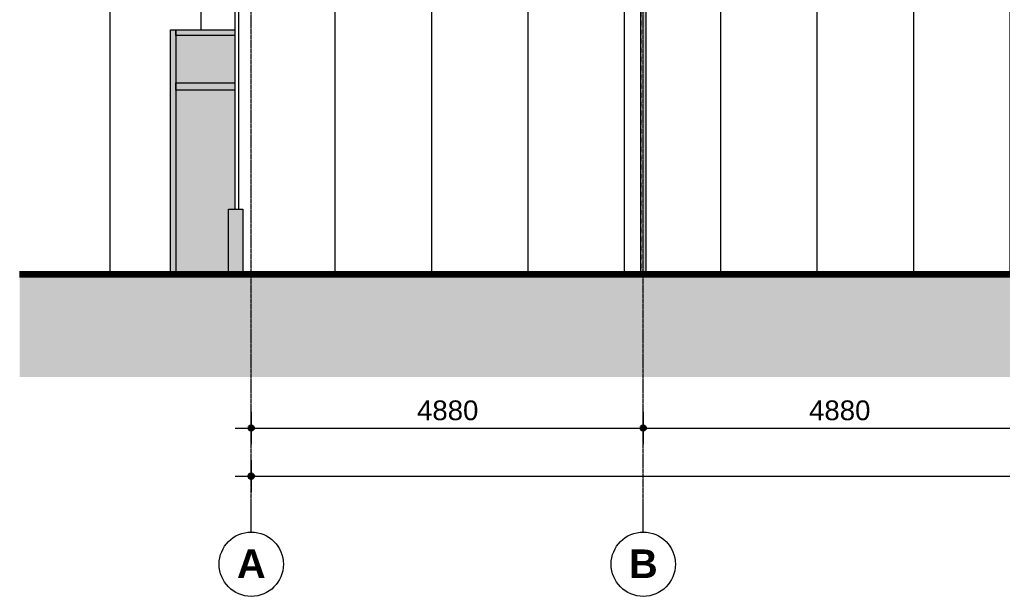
# Model space of a CAD drawing. Header units: millimetres. Extents: x 48682 to 485846, y -7071 to 11878.
# Drawn here: x 48682 to 60914, y -4018 to 3159 of the extents above; entities that cross this region are included whole.
import ezdxf

# ---------------------------------------------------------------- set-up
doc = ezdxf.new("R2010")
doc.units = ezdxf.units.MM
doc.linetypes.add('Grid Line', pattern=[22.225, 12.7, -3.175, 3.175, -3.175])
doc.linetypes.add('Hidden', pattern=[4, 2, -2])
for name, color, linetype, lineweight in [('A-ANNO-DIMS', 211, 'Continuous', 9), ('A-ANNO-DIMS-100', 211, 'Continuous', 9), ('A-DETL', 90, 'Continuous', 13), ('A-DOOR', 31, 'Continuous', 18), ('A-DOOR-GLAZ', 31, 'Continuous', 13), ('A-GLAZ-CWMG', 51, 'Continuous', 13), ('A-WALL', 113, 'Continuous', 13), ('A-WALL-PATT', 111, 'Continuous', 13), ('C-TOPO', 7, 'Continuous', 13), ('L-SITE', 91, 'Continuous', 13), ('S-COLS', 52, 'Continuous', 18), ('S-COLS-HDLN', 52, 'Hidden', 9), ('S-FNDN', 32, 'Continuous', 18), ('S-GRID', 1, 'Continuous', 9), ('S-GRID-IDEN', 1, 'Continuous', 18)]:
    doc.layers.add(name, color=color, linetype=linetype, lineweight=lineweight)
doc.styles.add('Arial_1', font='arial.ttf', dxfattribs={"height": 245.883234})
doc.styles.add('Arial_B', font='', dxfattribs={"height": 355.164671})
doc.styles.get('Arial_B').set_extended_font_data('Arial', bold=True)
doc.dimstyles.new('2_5mm', dxfattribs={"dimscale": 304.8, "dimtxt": 250, "dimasz": 0.918635, "dimexe": 0.656168, "dimexo": 0.0625, "dimgap": 0.082021, "dimtad": 1, "dimdec": 4, "dimzin": 0, "dimdsep": 46, "dimtxsty": 'Arial_1', "dimblk1": 'DOTSMALL', "dimblk2": 'DOTSMALL', "dimsah": 1, "dimcen": 0.09, "dimdle": 0.656168, "dimazin": 0, "dimtfac": 1, "dimtdec": 4, "dimtix": 1, "dimtmove": 0, "dimatfit": 3, "dimfxl": 0.656168, "dimfxlon": 1, "dimtvp": 1, "dimtolj": 1, "dimtzin": 0, "dimlwd": 13, "dimlwe": 13, "dimarcsym": 2})

# ---------------------------------------------------------------- blocks, each defined once
blk = doc.blocks.new('300_28_ISR_kolom_buis - ø70x3_6 2-V1-200_rechts')
at = {"layer": 'S-COLS-HDLN', "linetype": 'Continuous', "lineweight": 18}
h = blk.add_hatch(color=256, dxfattribs=at)
h.paths.add_polyline_path([(75964, 0), (75964, 6740), (75929, 6740), (75929, 0), (75955, 0)], flags=0)
h.paths.add_polyline_path([(75964, 6840), (75964, 6850), (75929, 6849), (75930, 6847), (75934, 6845), (75947, 6841), (75964, 6840)], flags=0)
h = blk.add_hatch(color=256, dxfattribs=at)
h.paths.add_polyline_path([(75964, 0), (75999, 0), (75999, 6740), (75964, 6740), (75964, 249)], flags=0)
h.paths.add_polyline_path([(75964, 6840), (75982, 6841), (75995, 6845), (75998, 6847), (75999, 6850), (75964, 6850)], flags=0)
at = {"layer": 'A-DETL', "lineweight": 18}
for p, q in [((75929, 6850), (75929, 6841)), ((75929, 6850), (75964, 6850)), ((75929, 6740), (75929, 0)), ((75964, 6850), (75999, 6850)), ((75999, 6841), (75999, 6850)), ((75999, 0), (75999, 6740))]:
    blk.add_line(p, q, dxfattribs=at)
at = {"layer": 'S-COLS', "linetype": 'Hidden', "lineweight": 9}
for p, q in [((75933, 6850), (75933, 0)), ((75996, 6850), (75996, 0))]:
    blk.add_line(p, q, dxfattribs=at)
blk = doc.blocks.new('Rectangular Mullion - 32_rechts_67x100-8748204-200_rechts')
at = {"layer": 'A-GLAZ-CWMG'}
blk.add_hatch(color=256, dxfattribs=at).paths.add_polyline_path([(50626, 5), (50626, 2326), (50559, 2326), (50559, 5)], flags=0)
for p, q in [((50559, 5), (50559, 2326)), ((50626, 2326), (50626, 5))]:
    blk.add_line(p, q, dxfattribs=at)
blk = doc.blocks.new('Rectangular Mullion - 32_tussen_90x100-8753721-200_rechts')
at = {"layer": 'A-GLAZ-CWMG'}
blk.add_hatch(color=256, dxfattribs=at).paths.add_polyline_path([(50626, 2281), (51360, 2281), (51360, 2371), (50626, 2371)], flags=0)
for p, q in [((50626, 2281), (50626, 2371)), ((50626, 2371), (51360, 2371)), ((51360, 2281), (50626, 2281))]:
    blk.add_line(p, q, dxfattribs=at)
blk = doc.blocks.new('Rectangular Mullion - 32_rechts_67x100-8748229-200_rechts')
at = {"layer": 'A-GLAZ-CWMG'}
blk.add_hatch(color=256, dxfattribs=at).paths.add_polyline_path([(50626, 2326), (50626, 3030), (50559, 3030), (50559, 2326)], flags=0)
for p, q in [((50559, 3030), (50626, 3030)), ((50559, 2326), (50559, 3030)), ((50626, 3030), (50626, 2326))]:
    blk.add_line(p, q, dxfattribs=at)
blk = doc.blocks.new('Rectangular Mullion - 32_rechts_67x100-8753722-200_rechts')
at = {"layer": 'A-GLAZ-CWMG'}
blk.add_hatch(color=256, dxfattribs=at).paths.add_polyline_path([(51360, 2963), (51360, 3030), (50626, 3030), (50626, 2963)], flags=0)
for p, q in [((50626, 2963), (50626, 3030)), ((50626, 3030), (51360, 3030)), ((51360, 2963), (50626, 2963))]:
    blk.add_line(p, q, dxfattribs=at)
blk = doc.blocks.new('32_DO_glas - 01-8753816-200_rechts')
at = {"layer": 'A-DOOR-GLAZ'}
blk.add_hatch(color=256, dxfattribs=at).paths.add_polyline_path([(50626, 2371), (51360, 2371), (51360, 2963), (50626, 2963)], flags=0)
blk = doc.blocks.new('300_90_VAE_parkeerplek - 2500x5000-7977994-200_rechts')
at = {"layer": 'L-SITE'}
for points in [[(51280, 2), (51280, 5), (50992, 5), (50992, 2)], [(51280, 0), (51280, 2), (50992, 2), (50992, 0)]]:
    blk.add_hatch(color=256, dxfattribs=at).paths.add_polyline_path(points, flags=0)
at = {"layer": 'A-DETL', "lineweight": 18}
for p, q in [((50992, 5), (51280, 5)), ((50992, 2), (51280, 2)), ((51280, 0), (50992, 0))]:
    blk.add_line(p, q, dxfattribs=at)
at = {"layer": 'L-SITE'}
for p, q in [((51143, 3), (51198, 3)), ((51280, 3), (51143, 3)), ((51198, 3), (51280, 3)), ((51198, 3), (51280, 3)), ((51280, 3), (51198, 3))]:
    blk.add_line(p, q, dxfattribs=at)
blk = doc.blocks.new('32_DO_glas - 01-8753807-200_rechts')
at = {"layer": 'A-DOOR-GLAZ'}
blk.add_hatch(color=256, dxfattribs=at).paths.add_polyline_path([(50992, 5), (51280, 5), (51280, 800), (51360, 800), (51360, 2281), (50626, 2281), (50626, 5), (50952, 5)], flags=0)
blk = doc.blocks.new('300_90_VAE_parkeerplek - 2500x5000-V11-200_rechts')
at = {"layer": 'L-SITE'}
for points in [[(50992, 2), (50992, 5), (48682, 5), (48682, 2)], [(48682, 0), (50992, 0), (50992, 2), (48682, 2)]]:
    blk.add_hatch(color=256, dxfattribs=at).paths.add_polyline_path(points, flags=0)
at = {"layer": 'A-DETL', "lineweight": 18}
for p, q in [((48682, 5), (50992, 5)), ((50992, 2), (48682, 2)), ((48682, 2), (50992, 2)), ((50992, 2), (50992, 5)), ((50992, 2), (50992, 0)), ((50992, 0), (48682, 0))]:
    blk.add_line(p, q, dxfattribs=at)
blk = doc.blocks.new('Grid - r_4_0mm-300507-200_rechts')
at = {"layer": 'S-GRID-IDEN'}
blk.add_circle((51565, -3618), 400, dxfattribs=at)
blk = doc.blocks.new('DIMBLOCK1-200_rechts')
at = {"layer": 'A-ANNO-DIMS-100', "lineweight": 25}
h = blk.add_hatch(color=256, dxfattribs=at)
edge = h.paths.add_edge_path(flags=0)
edge.add_arc((51565, -1923), 35, 0, 360)
h = blk.add_hatch(color=256, dxfattribs=at)
edge = h.paths.add_edge_path(flags=0)
edge.add_arc((56445, -1923), 35, 0, 360)
at = {"layer": 'A-ANNO-DIMS-100', "lineweight": 13}
for p, q in [((51565, -1723), (51565, -2123)), ((51565, -1923), (51565, -1723)), ((56445, -1723), (56445, -2123)), ((56445, -1923), (56445, -1723)), ((51365, -1923), (56445, -1923))]:
    blk.add_line(p, q, dxfattribs=at)
at = {"layer": 'A-ANNO-DIMS-100', "lineweight": 25}
for centre in [(51565, -1923), (56445, -1923)]:
    blk.add_circle(centre, 35, dxfattribs=at)
at = {"layer": 'A-ANNO-DIMS-100', "color": 0, "lineweight": 13, "insert": (53628, -1580), "char_height": 245.9, "width": 904.62, "attachment_point": 1, "line_spacing_factor": 0.938532, "style": 'Arial_1'}
blk.add_mtext('4880', dxfattribs=at)
blk = doc.blocks.new('_DotSmall')
at = {"color": 0, "linetype": 'ByBlock', "const_width": 0.5}
blk.add_lwpolyline([(-0.0625, 0, 1), (0.0625, 0, 1)], format="xyb", close=True, dxfattribs=at)
blk = doc.blocks.new('DIMBLOCK2-200_rechts')
at = {"layer": 'A-ANNO-DIMS-100', "lineweight": 25}
h = blk.add_hatch(color=256, dxfattribs=at)
edge = h.paths.add_edge_path(flags=0)
edge.add_arc((56445, -1923), 35, 0, 360)
h = blk.add_hatch(color=256, dxfattribs=at)
edge = h.paths.add_edge_path(flags=0)
edge.add_arc((61325, -1923), 35, 0, 360)
at = {"layer": 'A-ANNO-DIMS-100', "lineweight": 13}
for p, q in [((56445, -1723), (56445, -2123)), ((56445, -1923), (56445, -1723)), ((61325, -1723), (61325, -2123)), ((61325, -1923), (61325, -1723)), ((56445, -1923), (61325, -1923))]:
    blk.add_line(p, q, dxfattribs=at)
at = {"layer": 'A-ANNO-DIMS-100', "lineweight": 25}
for centre in [(56445, -1923), (61325, -1923)]:
    blk.add_circle(centre, 35, dxfattribs=at)
at = {"layer": 'A-ANNO-DIMS-100', "color": 0, "lineweight": 13, "insert": (58508, -1580), "char_height": 245.9, "width": 904.62, "attachment_point": 1, "line_spacing_factor": 0.938532, "style": 'Arial_1'}
blk.add_mtext('4880', dxfattribs=at)
blk = doc.blocks.new('DIMBLOCK14-200_rechts')
at = {"layer": 'A-ANNO-DIMS-100', "lineweight": 25}
h = blk.add_hatch(color=256, dxfattribs=at)
edge = h.paths.add_edge_path(flags=0)
edge.add_arc((51565, -2523), 35, 0, 360)
h = blk.add_hatch(color=256, dxfattribs=at)
edge = h.paths.add_edge_path(flags=0)
edge.add_arc((115002, -2523), 35, 0, 360)
at = {"layer": 'A-ANNO-DIMS-100', "lineweight": 13}
for p, q in [((51565, -2323), (51565, -2723)), ((51565, -2523), (51565, -2323)), ((115002, -2323), (115002, -2723)), ((115002, -2523), (115002, -2323)), ((51365, -2523), (115002, -2523))]:
    blk.add_line(p, q, dxfattribs=at)
at = {"layer": 'A-ANNO-DIMS-100', "lineweight": 25}
for centre in [(51565, -2523), (115002, -2523)]:
    blk.add_circle(centre, 35, dxfattribs=at)
at = {"layer": 'A-ANNO-DIMS-100', "color": 0, "lineweight": 13, "insert": (82813, -2180), "char_height": 245.9, "width": 1130.77, "attachment_point": 1, "line_spacing_factor": 0.938532, "style": 'Arial_1'}
blk.add_mtext('63437', dxfattribs=at)

msp = doc.modelspace()

# ---------------------------------------------------------------- hatches: boundary and pattern name
at = {"layer": 'A-WALL'}
msp.add_hatch(color=256, dxfattribs=at).paths.add_polyline_path([(51360.45215, 0), (51460.45215, 0), (51460.45215, 800), (51280.45215, 800), (51280.45215, 0)], flags=0)
at = {"layer": 'A-WALL-PATT', "lineweight": 9}
h = msp.add_hatch(dxfattribs=at)
h.set_pattern_fill('FP_2', color=256, style=0, pattern_type=2)
h.set_pattern_definition([(90, (53340.5, 0), (-1200, 7e-14), [])])
h.paths.add_polyline_path([(49802.45215, 5), (50558.60222, 5), (50558.60222, 3030), (51360.45215, 3030), (51360.45215, 5000), (50558.60222, 5000), (50558.60222, 6350), (51360.45215, 6350), (51360.45215, 6620.43988), (51280.45215, 6620.43988), (51280.45215, 6640.43988), (51360.45215, 6640.43988), (51360.45215, 6740), (51145.45215, 6740), (51145.45215, 8600), (53290.45215, 8600), (53290.45215, 8687.03593), (49802.45215, 8687.03593), (49802.45215, 1788.80115)], flags=0)
h.paths.add_polyline_path([(52518.60222, 6085), (52880.91368, 6085), (52880.91368, 6243), (52518.60222, 6243), (52518.60222, 6118.27679)], flags=0)
h = msp.add_hatch(dxfattribs=at)
h.set_pattern_fill('FP_3', color=256, style=0, pattern_type=2)
h.set_pattern_definition([(90, (51410.5, 0), (-1200, 7e-14), [])])
h.paths.add_polyline_path([(51460.45215, 0), (56410.22138, 0), (56410.22138, 6740), (51360.45215, 6740), (51360.45215, 800), (51460.45215, 800), (51460.45215, 15.19534)], flags=0)
h.paths.add_polyline_path([(115077.45215, 0), (115077.45215, 6740), (115037.45215, 6740), (115037.45215, 0)], flags=0)
h.paths.add_polyline_path([(114967.45215, 0), (114967.45215, 6740), (110157.68292, 6740), (110157.68292, 0), (114832.69243, 0)], flags=0)
h.paths.add_polyline_path([(110087.68292, 0), (110087.68292, 6740), (105277.91368, 6740), (105277.91368, 0), (108971.21489, 0)], flags=0)
h.paths.add_polyline_path([(56480.22138, 0), (61289.99061, 0), (61289.99061, 6740), (56480.22138, 6740), (56480.22138, 57.01089)], flags=0)
h.paths.add_polyline_path([(61359.99061, 0), (66169.75984, 0), (66169.75984, 6740), (61359.99061, 6740), (61359.99061, 249.43203)], flags=0)
h.paths.add_polyline_path([(66239.75984, 0), (71049.52907, 0), (71049.52907, 6740), (66239.75984, 6740), (66239.75984, 57.01089)], flags=0)
h.paths.add_polyline_path([(71119.52907, 0), (75929.2983, 0), (75929.2983, 6740), (71119.52907, 6740), (71119.52907, 57.01089)], flags=0)
h.paths.add_polyline_path([(75999.2983, 0), (80809.06753, 0), (80809.06753, 6740), (75999.2983, 6740), (75999.2983, 249.43203)], flags=0)
h.paths.add_polyline_path([(80879.06753, 0), (85688.83676, 0), (85688.83676, 6740), (80879.06753, 6740), (80879.06753, 249.43203)], flags=0)
h.paths.add_polyline_path([(85758.83676, 0), (90568.60599, 0), (90568.60599, 6740), (85758.83676, 6740), (85758.83676, 249.43203)], flags=0)
h.paths.add_polyline_path([(90638.60599, 0), (95448.37522, 0), (95448.37522, 6740), (90638.60599, 6740), (90638.60599, 57.01089)], flags=0)
h.paths.add_polyline_path([(105207.91368, 0), (105207.91368, 6740), (100398.14445, 6740), (100398.14445, 0), (105203.12219, 0)], flags=0)
h.paths.add_polyline_path([(95518.37522, 0), (100328.14445, 0), (100328.14445, 6740), (95518.37522, 6740), (95518.37522, 249.43203)], flags=0)
h.paths.add_polyline_path([(106701.46996, 5000), (106701.46996, 6350), (109701.46996, 6350), (109701.46996, 5000), (106738.27107, 5000)], flags=0)
h.paths.add_polyline_path([(93340.60812, 5000), (91024.81894, 5000), (91024.81894, 6350), (94024.81894, 6350), (94024.81894, 5000)], flags=0)
h.paths.add_polyline_path([(87182.39304, 5000), (87182.39304, 6350), (90182.39304, 6350), (90182.39304, 5000), (87758.24856, 5000)], flags=0)
h.paths.add_polyline_path([(54986.6651, 5000), (51986.6651, 5000), (51986.6651, 6350), (54986.6651, 6350), (54986.6651, 5637.22394)], flags=0)
h.paths.add_polyline_path([(77422.85458, 5000), (77422.85458, 6350), (80422.85458, 6350), (80422.85458, 5000), (77430.88337, 5000)], flags=0)
h.paths.add_polyline_path([(62079.39458, 5000), (61746.20356, 5000), (61746.20356, 6350), (64746.20356, 6350), (64746.20356, 5000), (63195.86649, 5000)], flags=0)
h.paths.add_polyline_path([(102272.38342, 5000), (100784.35741, 5000), (100784.35741, 6350), (103784.35741, 6350), (103784.35741, 5000), (102551.5014, 5000)], flags=0)
h.paths.add_polyline_path([(67663.31612, 5000), (67663.31612, 6350), (70663.31612, 6350), (70663.31612, 5000), (68778.22605, 5000)], flags=0)
h.paths.add_polyline_path([(111581.23919, 5000), (111581.23919, 6350), (114581.23919, 6350), (114581.23919, 5000), (112320.63063, 5000)], flags=0)
h.paths.add_polyline_path([(96941.9315, 5000), (96941.9315, 6350), (99941.9315, 6350), (99941.9315, 5000), (97806.49577, 5000)], flags=0)
h.paths.add_polyline_path([(71505.74202, 5000), (71505.74202, 6350), (74505.74202, 6350), (74505.74202, 5000), (71569.40583, 5000)], flags=0)
h.paths.add_polyline_path([(81265.28048, 5000), (81265.28048, 6350), (84265.28048, 6350), (84265.28048, 5000), (82175.889, 5000)], flags=0)
h.paths.add_polyline_path([(60903.77766, 5000), (57903.77766, 5000), (57903.77766, 6350), (60903.77766, 6350), (60903.77766, 5637.22394)], flags=0)
at = {"layer": 'C-TOPO'}
msp.add_hatch(color=256, dxfattribs=at).paths.add_polyline_path([(115670.04637, -1289.93709), (120135.93402, -1289.93709), (120135.93402, -10), (48681.73163, -10), (48681.73163, -1289.93709), (114553.57445, -1289.93709)], flags=0)
at = {"layer": 'S-FNDN'}
msp.add_hatch(color=256, dxfattribs=at).paths.add_polyline_path([(114972.25142, -10), (115077.45215, -10), (115077.45215, 0), (51360.45215, 0), (51360.45215, -10), (114832.69243, -10)], flags=0)

# ---------------------------------------------------------------- linework, layer by layer
at = {"layer": 'A-DETL', "lineweight": 18}
for p, q in [((49802.45215, 8850), (49802.45215, 5)), ((51360.45215, 6740), (51360.45215, 800)), ((50558.60222, 5), (50558.60222, 3030)), ((50558.60222, 3030), (51360.45215, 3030)), ((51280.45215, 0), (51280.45215, 800)), ((51280.45215, 800), (51460.45215, 800)), ((51460.45215, 800), (51460.45215, 0)), ((51280.45215, 0), (115177.45215, 0)), ((51360.45215, -10), (51360.45215, 0))]:
    msp.add_line(p, q, dxfattribs=at)
at = {"layer": 'C-TOPO', "lineweight": 100}
msp.add_line((48681.73163, -10), (120135.93402, -10), dxfattribs=at)
at = {"layer": 'C-TOPO'}
msp.add_line((48681.73163, -10), (120135.93402, -10), dxfattribs=at)
at = {"layer": 'S-GRID', "linetype": 'Grid Line', "lineweight": 18}
for p, q in [((51565.45215, -2817.9225), (51565.45215, 8285.92369)), ((56445.22138, -2817.9225), (56445.22138, 8285.92369))]:
    msp.add_line(p, q, dxfattribs=at)
at = {"layer": 'S-GRID', "lineweight": 18}
for p, q in [((51565.45215, -3217.9225), (51565.45215, -2817.9225)), ((56445.22138, -3217.9225), (56445.22138, -2817.9225))]:
    msp.add_line(p, q, dxfattribs=at)

# ---------------------------------------------------------------- block references
at = {"layer": 'A-DOOR'}
for name in ['32_DO_glas - 01-8753816-200_rechts', '32_DO_glas - 01-8753807-200_rechts']:
    msp.add_blockref(name, (0, 0), dxfattribs=at)
at = {"layer": 'A-GLAZ-CWMG'}
for name in ['Rectangular Mullion - 32_rechts_67x100-8748229-200_rechts', 'Rectangular Mullion - 32_rechts_67x100-8753722-200_rechts', 'Rectangular Mullion - 32_rechts_67x100-8748204-200_rechts', 'Rectangular Mullion - 32_tussen_90x100-8753721-200_rechts']:
    msp.add_blockref(name, (0, 0), dxfattribs=at)
at = {"layer": 'L-SITE'}
for name in ['300_90_VAE_parkeerplek - 2500x5000-V11-200_rechts', '300_90_VAE_parkeerplek - 2500x5000-7977994-200_rechts']:
    msp.add_blockref(name, (0, 0), dxfattribs=at)
at = {"layer": 'S-COLS'}
msp.add_blockref('300_28_ISR_kolom_buis - ø70x3_6 2-V1-200_rechts', (-19519.07692, 0), dxfattribs=at)
at = {"layer": 'S-GRID-IDEN'}
for p in [(0, 0), (4879.76923, 0)]:
    msp.add_blockref('Grid - r_4_0mm-300507-200_rechts', p, dxfattribs=at)

# ---------------------------------------------------------------- texts
at = {"layer": 'S-GRID-IDEN', "lineweight": 9, "char_height": 355.1646707, "attachment_point": 2, "line_spacing_factor": 0.938532, "style": 'Arial_B'}
for s, insert, width in [('\\fArial|b1|i0|c0|p34|;A', (51565.33008, -3434.78179), 403.1801585), ('\\fArial|b1|i0|c0|p34|;B', (56445.09931, -3434.78179), 415.7795384)]:
    msp.add_mtext(s, dxfattribs=dict(at, insert=insert, width=width))

# ---------------------------------------------------------------- dimensions: what is measured, and where the dimension line sits
at = {"layer": 'A-ANNO-DIMS', "lineweight": 13}
for base, p1, p2, override, picture, middle in [((56445.22138, -1923.49125), (51565.45215, -1723.49125), (56445.22138, -1723.49125), {"dimpost": '<>', "dimfxl": 4879.769231}, 'DIMBLOCK1-200_rechts', (54005.33676, -1772.94991)), ((61324.99061, -1923.49125), (56445.22138, -1723.49125), (61324.99061, -1723.49125), {"dimpost": '<>', "dimfxl": 4879.769231}, 'DIMBLOCK2-200_rechts', (58885.10599, -1772.94991)), ((115002.4521463, -2523.4912498081), (51565.4521462995, -2323.4912498081), (115002.4521463, -2323.4912498081), {"dimpost": '<>', "dimfxl": 63437}, 'DIMBLOCK14-200_rechts', (83283.9521462997, -2372.8660499526))]:
    dim = msp.add_linear_dim(base=base, p1=p1, p2=p2, dimstyle='2_5mm', override=override, dxfattribs=at)
    dim.commit()
    dim.dimension.update_dxf_attribs({"geometry": picture, "text_midpoint": middle})

doc.saveas('drawing.dxf')
